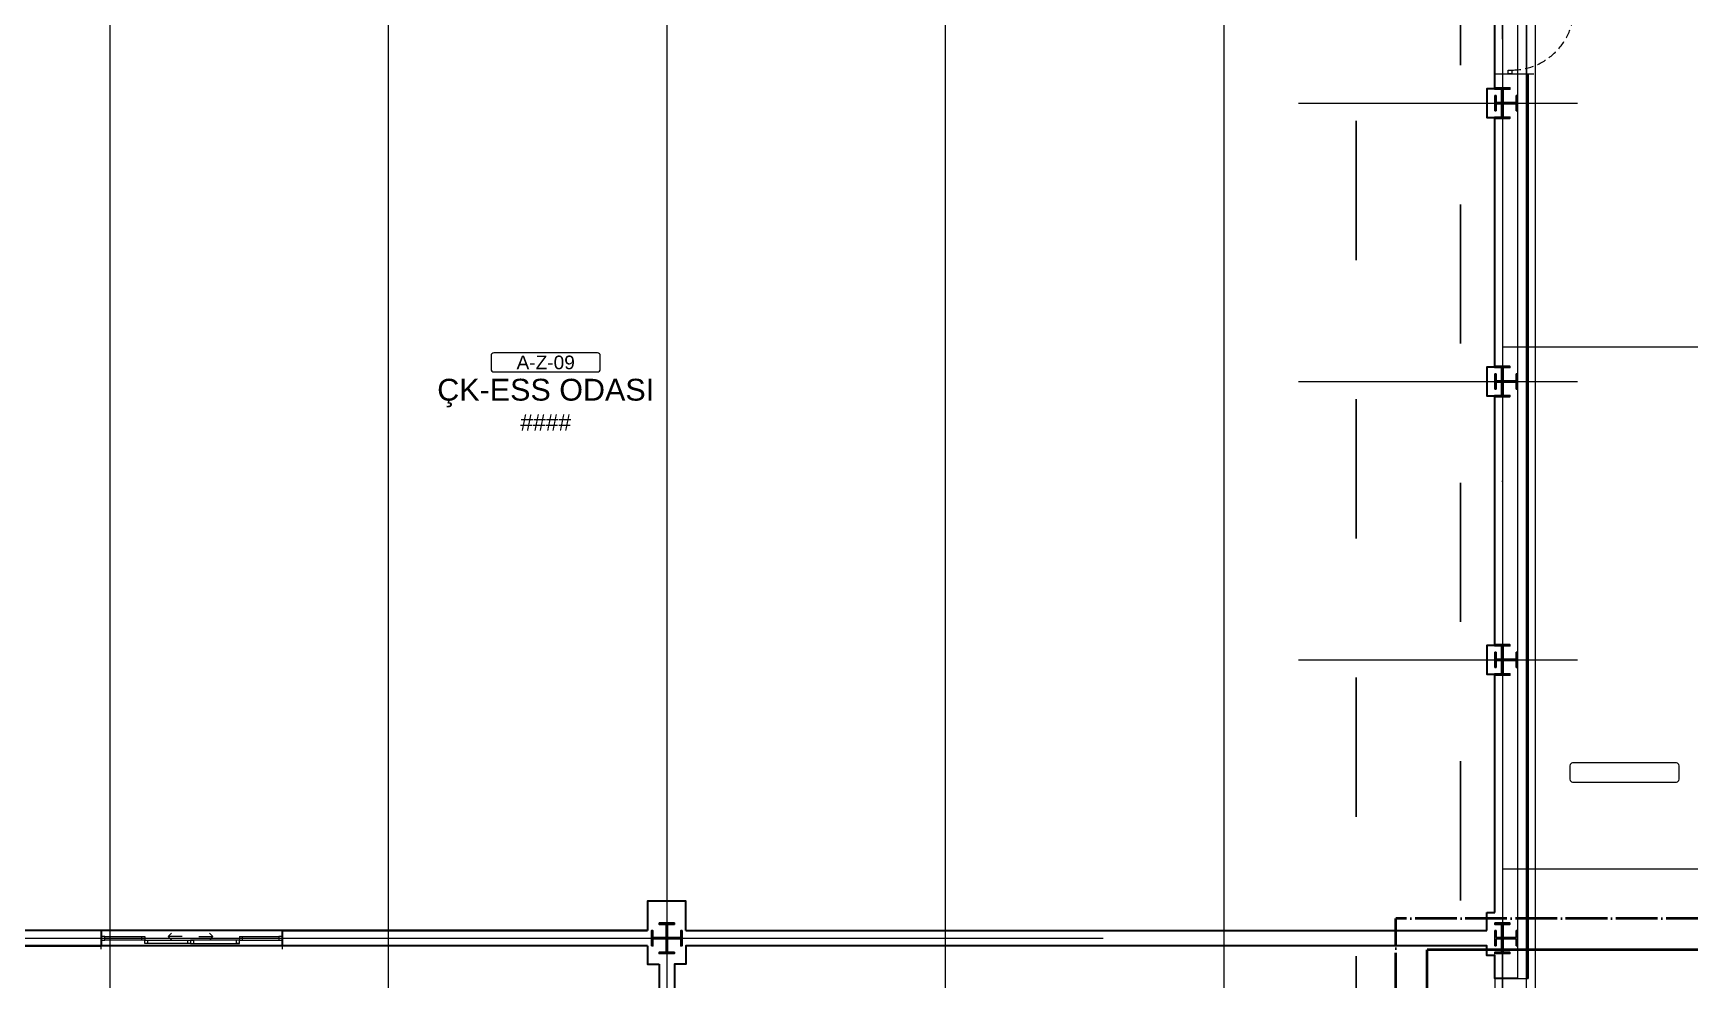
# Model space of a CAD drawing. Header units: centimetres. Extents: x 405464 to 563355, y 50011 to 66875.
# Drawn here: x 514778 to 517158, y 55460 to 56820 of the extents above; entities that cross this region are included whole.
import ezdxf
from ezdxf.enums import TextEntityAlignment as Align

# ---------------------------------------------------------------- set-up
doc = ezdxf.new("R2010")
doc.units = ezdxf.units.CM
for name, pattern in [('DASHDOT', [25.4, 12.7, -6.35, 0, -6.35]), ('DASHED', [4, 2, -2]), ('DASHED2', [9.525, 6.35, -3.175]), ('SOGUKSU1', [72, 60, -6, 0, -6])]:
    doc.linetypes.add(name, pattern=pattern)
doc.layers.get('0').update_dxf_attribs({"lineweight": 9})
doc.layers.add('-MH_Ad', color=1, linetype='Continuous', lineweight=9, true_color=0xff0000)
doc.layers.add('DV_alçıpanel_duvar_yeni', color=1, linetype='Continuous', lineweight=20, true_color=0xff0000)
for name, color, linetype, lineweight in [('0-KRCN-MİMARİ-220526', 8, 'Continuous', 9), ('0-KRCN-SHT-PROSES-BORU', 1, '0-Y_LINE', 40), ('0-KRCN-SHT-SOGUKSU', 141, 'SOGUKSU1', 40), ('A_Aks', 30, 'DASHDOT', 9), ('A_Arka', 8, 'Continuous', 9), ('A_celik', 1, 'Continuous', 25), ('A_Duvar-alçiplak', 3, 'Continuous', 30), ('A_Kaplama', 191, 'Continuous', 20), ('A_Pencere Doğrama-Ex', 140, 'Continuous', 15), ('D_Aluminyum', 140, 'Continuous', 18), ('DV_akustik', 31, 'Continuous', 13), ('M00_Mahal_No$0$MH_Alan', 51, 'Continuous', 9), ('MH_Alan', 51, 'Continuous', 9)]:
    doc.layers.add(name, color=color, linetype=linetype, lineweight=lineweight)
doc.layers.add('_statik', color=2, linetype='Continuous')
doc.styles.add('BORU', font='AGENCYR.TTF')
doc.styles.add('M00_Mahal_No$0$Kalin01', font='swissk.ttf')
doc.styles.add('M00_Mahal_No$0$Normal', font='swiss.ttf')
doc.styles.add('MAHAL', font='swissc.ttf')
doc.linetypes.add('0-Y_LINE', pattern='A,100,-0.5,["Y",BORU,S=9,R=0,X=0,Y=-4.5],-5', length=105.5)

# ---------------------------------------------------------------- blocks, each defined once
blk = doc.blocks.new('1_etap')
at = {"color": 8}
blk.add_line((-11, 4442), (45, 4442), dxfattribs=at)
blk.add_line((-11, 4442), (45, 4442), dxfattribs=at)
at = {"color": 8, "linetype": 'ByBlock', "lineweight": -2}
blk.add_lwpolyline([(97, 3448), (97, 3428.4, 0.414214), (100.9, 3424.5), (249.9, 3424.5, 0.414214), (253.8, 3428.4), (253.8, 3448, 0.414214), (249.9, 3451.9), (100.9, 3451.9, 0.414214)], format="xyb", close=True, dxfattribs=at)
at = {"layer": 'A_Aks', "color": 8, "ltscale": 100}
for p, q in [((0, -588.1), (0, 5067)), ((0, 4050), (1911.9, 4050)), ((0, 4050), (1911.9, 4050)), ((0, 3300), (1911.9, 3300)), ((0, 3300), (1911.9, 3300))]:
    blk.add_line(p, q, dxfattribs=at)
at = {"layer": 'A_Kaplama', "color": 8}
for p, q in [((34.5, 4834.5), (34.5, 3142)), ((34.5, 4834.5), (34.5, 3142)), ((22, 4822), (22, 3142)), ((22, 4822), (22, 3142)), ((22, 4442), (22, 3142)), ((34.5, 4442), (34.5, 3142))]:
    blk.add_line(p, q, dxfattribs=at)
at = {"layer": 'D_Aluminyum', "color": 8}
for p, q in [((8.2, 4442), (8.2, 4447.5)), ((8.2, 4447.5), (13.7, 4447.5)), ((13.7, 4442), (8.2, 4442)), ((13.7, 4447.5), (13.7, 4442))]:
    blk.add_line(p, q, dxfattribs=at)
at = {"layer": 'D_Aluminyum', "color": 8, "linetype": 'DASHED2', "ltscale": 2}
blk.add_arc((13.7, 4536.5), 89, 270, 356.4637, dxfattribs=at)
at = {"layer": 'DV_alçıpanel_duvar_yeni', "color": 8}
for p, q in [((34.5, 4442), (34.5, 3142)), ((34.5, 4442), (37, 4442)), ((35.7, 4442), (35.7, 3142)), ((37, 4442), (37, 3142)), ((34.5, 3142), (37, 3142))]:
    blk.add_line(p, q, dxfattribs=at)
at = {"color": 8, "linetype": 'ByBlock', "lineweight": -2}
for tag, height, style, p in [('MAHALNO', 15.7, 'M00_Mahal_No$0$Kalin01', (-1403.5, 5183, -22.7)), ('MAHALADI', 25.1, 'M00_Mahal_No$0$Normal', (-1403.5, 5151.6, -22.7)), ('MAHALADI', 15.7, 'M00_Mahal_No$0$Normal', (-1049.8, 5018.6)), ('MAHALNO', 9.8, 'M00_Mahal_No$0$Kalin01', (-1049.8, 5038.2)), ('MAHALNO', 19.6, 'M00_Mahal_No$0$Kalin01', (585.2, 4515.9)), ('MAHALADI', 31.4, 'M00_Mahal_No$0$Normal', (585.2, 4476.7)), ('MAHALNO', 19.6, 'M00_Mahal_No$0$Kalin01', (543.6, 3917.9)), ('MAHALADI', 31.4, 'M00_Mahal_No$0$Normal', (543.6, 3878.7)), ('MAHALNO', 19.6, 'M00_Mahal_No$0$Kalin01', (175.4, 3438.2)), ('MAHALADI', 31.4, 'M00_Mahal_No$0$Normal', (175.4, 3399)), ('MAHALNO', 15.7, 'M00_Mahal_No$0$Kalin01', (662.5, 3278.7)), ('MAHALADI', 25.1, 'M00_Mahal_No$0$Normal', (662.5, 3247.3)), ('MAHALNO', 9.8, 'M00_Mahal_No$0$Kalin01', (928.4, 2524.9)), ('MAHALADI', 15.7, 'M00_Mahal_No$0$Normal', (928.4, 2505.3)), ('MAHALNO', 19.6, 'M00_Mahal_No$0$Kalin01', (683, 1295.9)), ('MAHALADI', 31.4, 'M00_Mahal_No$0$Normal', (683, 1256.7))]:
    blk.add_attdef(tag, text='', height=height, dxfattribs=dict(at, style=style)).set_placement(p, align=Align.MIDDLE_CENTER)
at = {"layer": 'A_Pencere Doğrama-Ex', "color": 8, "style": 'MAHAL'}
for p in [(163.4, 4608.5), (585.7, 4362.5), (584.1, 3781.1), (404.7, 3207), (477.6, 2356.8), (647.1, 1093.3), (160.8, 91.1)]:
    blk.add_attdef('KOT', p, '', height=10, dxfattribs=at)
at = {"layer": 'M00_Mahal_No$0$MH_Alan', "color": 8, "style": 'M00_Mahal_No$0$Normal'}
for height, p in [(25.1, (-1403.5, 5114, -22.7)), (15.7, (-1049.8, 4995.1)), (31.4, (585.2, 4429.6)), (31.4, (543.6, 3831.7)), (31.4, (175.4, 3351.9)), (25.1, (662.5, 3209.7)), (15.7, (928.4, 2481.8)), (31.4, (683, 1209.6))]:
    blk.add_attdef('ALAN', text='', height=height, dxfattribs=at).set_placement(p, align=Align.MIDDLE_CENTER)
blk = doc.blocks.new('a_aks')
at = {"layer": 'A_Aks', "color": 8, "ltscale": 200}
for p, q in [((10530, 5308), (10530, -831.1)), ((10930, 5308), (10930, -831.1)), ((11330, 5308), (11330, -831.1)), ((11730, 5308), (11730, -831.1)), ((12130, 5308), (12130, -831.1)), ((12530, 5308), (12530, -831.1)), ((12237.1, 4457), (12637.8, 4457)), ((12237.1, 4057), (12637.8, 4057)), ((12237.1, 3657), (12637.8, 3657)), ((-743.4, 3257), (12633.6, 3257))]:
    blk.add_line(p, q, dxfattribs=at)
blk = doc.blocks.new('mimari_yeni_durum')
at = {"layer": 'A_Arka', "color": 8}
blk.add_line((12577, 4907.5), (12577, 2958.4), dxfattribs=at)
at = {"layer": 'A_celik', "color": 8}
for p, q in [((12519, 4446), (12519, 4468)), ((12519, 4468), (12521, 4468)), ((12519, 4446), (12519, 4468)), ((12519, 4468), (12521, 4468)), ((12521, 4468), (12521, 4458)), ((12521, 4468), (12521, 4458)), ((12521, 4458), (12550, 4458)), ((12521, 4458), (12550, 4458)), ((12550, 4456), (12521, 4456)), ((12521, 4456), (12521, 4446)), ((12550, 4456), (12521, 4456)), ((12521, 4456), (12521, 4446)), ((12550, 4458), (12550, 4468)), ((12550, 4468), (12552, 4468)), ((12550, 4458), (12550, 4468)), ((12550, 4468), (12552, 4468)), ((12550, 4446), (12550, 4456)), ((12550, 4446), (12550, 4456)), ((12552, 4468), (12552, 4446)), ((12552, 4468), (12552, 4446)), ((12521, 4446), (12519, 4446)), ((12521, 4446), (12519, 4446)), ((12552, 4446), (12550, 4446)), ((12552, 4446), (12550, 4446)), ((12519, 4046), (12519, 4068)), ((12519, 4068), (12521, 4068)), ((12519, 4046), (12519, 4068)), ((12519, 4068), (12521, 4068)), ((12521, 4046), (12519, 4046)), ((12521, 4046), (12519, 4046)), ((12521, 4068), (12521, 4058)), ((12521, 4068), (12521, 4058)), ((12521, 4058), (12550, 4058)), ((12521, 4058), (12550, 4058)), ((12550, 4056), (12521, 4056)), ((12521, 4056), (12521, 4046)), ((12550, 4056), (12521, 4056)), ((12521, 4056), (12521, 4046)), ((12550, 4058), (12550, 4068)), ((12550, 4068), (12552, 4068)), ((12550, 4058), (12550, 4068)), ((12550, 4068), (12552, 4068)), ((12550, 4046), (12550, 4056)), ((12550, 4046), (12550, 4056)), ((12552, 4046), (12550, 4046)), ((12552, 4046), (12550, 4046)), ((12552, 4068), (12552, 4046)), ((12552, 4068), (12552, 4046)), ((12519, 3646), (12519, 3668)), ((12519, 3668), (12521, 3668)), ((12519, 3646), (12519, 3668)), ((12519, 3668), (12521, 3668)), ((12521, 3668), (12521, 3658)), ((12521, 3668), (12521, 3658)), ((12550, 3658), (12550, 3668)), ((12550, 3668), (12552, 3668)), ((12550, 3658), (12550, 3668)), ((12550, 3668), (12552, 3668)), ((12552, 3668), (12552, 3646)), ((12552, 3668), (12552, 3646)), ((12521, 3646), (12519, 3646)), ((12521, 3646), (12519, 3646)), ((12521, 3658), (12550, 3658)), ((12521, 3658), (12550, 3658)), ((12550, 3656), (12521, 3656)), ((12521, 3656), (12521, 3646)), ((12550, 3656), (12521, 3656)), ((12521, 3656), (12521, 3646)), ((12550, 3646), (12550, 3656)), ((12550, 3646), (12550, 3656)), ((12552, 3646), (12550, 3646)), ((12552, 3646), (12550, 3646)), ((12519, 3246), (12519, 3268)), ((12519, 3268), (12521, 3268)), ((12519, 3246), (12519, 3268)), ((12519, 3268), (12521, 3268)), ((12521, 3268), (12521, 3258)), ((12521, 3268), (12521, 3258)), ((12550, 3258), (12550, 3268)), ((12550, 3268), (12552, 3268)), ((12550, 3258), (12550, 3268)), ((12550, 3268), (12552, 3268)), ((12552, 3268), (12552, 3246)), ((12552, 3268), (12552, 3246)), ((12521, 3246), (12519, 3246)), ((12521, 3246), (12519, 3246)), ((12521, 3258), (12550, 3258)), ((12521, 3258), (12550, 3258)), ((12550, 3256), (12521, 3256)), ((12521, 3256), (12521, 3246)), ((12550, 3256), (12521, 3256)), ((12521, 3256), (12521, 3246)), ((12550, 3246), (12550, 3256)), ((12550, 3246), (12550, 3256)), ((12552, 3246), (12550, 3246)), ((12552, 3246), (12550, 3246))]:
    blk.add_line(p, q, dxfattribs=at)
for points in [[(12519, 4479), (12541, 4479), (12541, 4477), (12531, 4477), (12531, 4437), (12541, 4437), (12541, 4435), (12519, 4435), (12519, 4437), (12529, 4437), (12529, 4477), (12519, 4477), (12519, 4479)], [(12519, 4479), (12541, 4479), (12541, 4477), (12531, 4477), (12531, 4437), (12541, 4437), (12541, 4435), (12519, 4435), (12519, 4437), (12529, 4437), (12529, 4477), (12519, 4477), (12519, 4479)], [(12519, 4079), (12541, 4079), (12541, 4077), (12531, 4077), (12531, 4037), (12541, 4037), (12541, 4035), (12519, 4035), (12519, 4037), (12529, 4037), (12529, 4077), (12519, 4077), (12519, 4079)], [(12519, 4079), (12541, 4079), (12541, 4077), (12531, 4077), (12531, 4037), (12541, 4037), (12541, 4035), (12519, 4035), (12519, 4037), (12529, 4037), (12529, 4077), (12519, 4077), (12519, 4079)], [(12519, 3679), (12541, 3679), (12541, 3677), (12531, 3677), (12531, 3637), (12541, 3637), (12541, 3635), (12519, 3635), (12519, 3637), (12529, 3637), (12529, 3677), (12519, 3677), (12519, 3679)], [(12519, 3679), (12541, 3679), (12541, 3677), (12531, 3677), (12531, 3637), (12541, 3637), (12541, 3635), (12519, 3635), (12519, 3637), (12529, 3637), (12529, 3677), (12519, 3677), (12519, 3679)], [(11308, 3246), (11308, 3268), (11310, 3268), (11310, 3258), (11350, 3258), (11350, 3268), (11352, 3268), (11352, 3246), (11350, 3246), (11350, 3256), (11310, 3256), (11310, 3246), (11308, 3246)], [(11308, 3246), (11308, 3268), (11310, 3268), (11310, 3258), (11350, 3258), (11350, 3268), (11352, 3268), (11352, 3246), (11350, 3246), (11350, 3256), (11310, 3256), (11310, 3246), (11308, 3246)], [(11319, 3279), (11341, 3279), (11341, 3277), (11331, 3277), (11331, 3237), (11341, 3237), (11341, 3235), (11319, 3235), (11319, 3237), (11329, 3237), (11329, 3277), (11319, 3277), (11319, 3279)], [(11319, 3279), (11341, 3279), (11341, 3277), (11331, 3277), (11331, 3237), (11341, 3237), (11341, 3235), (11319, 3235), (11319, 3237), (11329, 3237), (11329, 3277), (11319, 3277), (11319, 3279)], [(12519, 3279), (12541, 3279), (12541, 3277), (12531, 3277), (12531, 3237), (12541, 3237), (12541, 3235), (12519, 3235), (12519, 3237), (12529, 3237), (12529, 3277), (12519, 3277), (12519, 3279)], [(12519, 3279), (12541, 3279), (12541, 3277), (12531, 3277), (12531, 3237), (12541, 3237), (12541, 3235), (12519, 3235), (12519, 3237), (12529, 3237), (12529, 3277), (12519, 3277), (12519, 3279)]]:
    blk.add_lwpolyline(points, dxfattribs=at)
at = {"layer": 'A_Duvar-alçiplak', "color": 8}
for p, q in [((12519, 4478.2), (12519, 4826)), ((12519, 4478.2), (12519, 4826)), ((12519, 4078.2), (12519, 4435.8)), ((12519, 4078.2), (12519, 4435.8)), ((12519, 3678.2), (12519, 4035.8)), ((12519, 3678.2), (12519, 4035.8)), ((12519, 3294), (12519, 3635.8)), ((12519, 3294), (12519, 3635.8)), ((12507.5, 3268), (12507.5, 3294)), ((12507.5, 3294), (12519, 3294)), ((12507.5, 3268), (12507.5, 3294)), ((12507.5, 3294), (12519, 3294)), ((10517.8, 3268), (10157.5, 3268)), ((11302.5, 3268), (10157.5, 3268)), ((10517.8, 3267.9), (10517.8, 3245.9)), ((11302.5, 3267.9), (10777.8, 3267.9)), ((10777.8, 3267.9), (10777.8, 3245.9)), ((11357.5, 3268), (12507.5, 3268)), ((11357.5, 3268), (12507.5, 3268)), ((11302.5, 3246), (10157.5, 3246)), ((11302.5, 3246), (10777.8, 3246)), ((11319, 3220), (11319, 2594)), ((11319, 3220), (11319, 2594))]:
    blk.add_line(p, q, dxfattribs=at)
for points in [[(12519, 4435.8), (12508, 4435.8), (12508, 4478.2), (12519, 4478.2)], [(12519, 4435.8), (12508, 4435.8), (12508, 4478.2), (12519, 4478.2)], [(12519, 4035.8), (12508, 4035.8), (12508, 4078.2), (12519, 4078.2)], [(12519, 4035.8), (12508, 4035.8), (12508, 4078.2), (12519, 4078.2)], [(12519, 3635.8), (12508, 3635.8), (12508, 3678.2), (12519, 3678.2)], [(12519, 3635.8), (12508, 3635.8), (12508, 3678.2), (12519, 3678.2)], [(11357.5, 3268), (11357.5, 3310.5), (11302.5, 3310.5), (11302.5, 3268)], [(11357.5, 3268), (11357.5, 3310.5), (11302.5, 3310.5), (11302.5, 3268)], [(10120, 3294), (10102.5, 3294), (10102.5, 3220), (10157.5, 3220), (10157.5, 3246), (10517.8, 3245.9)], [(11302.5, 3246), (11302.5, 3220), (11319, 3220)], [(11302.5, 3246), (11302.5, 3220), (11319, 3220)], [(12552, 3199), (12519, 3199), (12519, 3232), (12507.5, 3232), (12507.5, 3246), (11357.5, 3246), (11357.5, 3220), (11341, 3220), (11341, 2614)], [(12552, 3199), (12519, 3199), (12519, 3232), (12507.5, 3232), (12507.5, 3246), (11357.5, 3246), (11357.5, 3220), (11341, 3220), (11341, 2614)]]:
    blk.add_lwpolyline(points, dxfattribs=at)
at = {"layer": 'A_Kaplama', "color": 8}
blk.add_line((12552, 3199), (12564.5, 3199), dxfattribs=at)
blk.add_line((12552, 3199), (12564.5, 3199), dxfattribs=at)
at = {"layer": 'D_Aluminyum', "color": 8}
for p, q in [((10614, 3259.5), (10618.8, 3264.3)), ((10678.2, 3259.5), (10673.4, 3264.3)), ((10522.8, 3259.4), (10580.2, 3259.4)), ((10580.2, 3254.4), (10522.8, 3254.4)), ((10576.2, 3254.4), (10576.2, 3259.4)), ((10580.2, 3254.4), (10576.2, 3254.4)), ((10580.2, 3259.4), (10580.2, 3254.4)), ((10580.2, 3254.4), (10646.1, 3254.4)), ((10580.2, 3249.4), (10580.2, 3254.4)), ((10580.2, 3254.4), (10584.2, 3254.4)), ((10646.1, 3249.4), (10580.2, 3249.4)), ((10584.2, 3254.4), (10584.2, 3249.4)), ((10634.1, 3259.5), (10614, 3259.5)), ((10614, 3259.5), (10618.6, 3254.9)), ((10642.1, 3249.4), (10642.1, 3254.4)), ((10646.1, 3249.4), (10642.1, 3249.4)), ((10646.1, 3254.4), (10646.1, 3249.4)), ((10716.2, 3254.4), (10646.1, 3254.4)), ((10646.1, 3254.4), (10646.1, 3249.4)), ((10646.1, 3254.4), (10650.1, 3254.4)), ((10646.1, 3249.4), (10716.2, 3249.4)), ((10650.1, 3254.4), (10650.1, 3249.4)), ((10658.1, 3259.5), (10678.2, 3259.5)), ((10678.2, 3259.5), (10673.6, 3254.9)), ((10712.2, 3249.4), (10712.2, 3254.4)), ((10716.2, 3249.4), (10712.2, 3249.4)), ((10716.2, 3259.4), (10716.2, 3254.4)), ((10716.2, 3259.4), (10772.8, 3259.4)), ((10716.2, 3259.4), (10720.2, 3259.4)), ((10716.2, 3249.4), (10716.2, 3254.4)), ((10716.2, 3254.4), (10772.8, 3254.4)), ((10720.2, 3259.4), (10720.2, 3254.4)), ((10777.8, 3254.4), (10777.8, 3259.4))]:
    blk.add_line(p, q, dxfattribs=at)
for points in [[(10517.8, 3254.4), (10522.8, 3254.4), (10522.8, 3259.4), (10517.8, 3259.4)], [(10772.8, 3254.4), (10777.8, 3254.4), (10777.8, 3259.4), (10772.8, 3259.4)]]:
    blk.add_lwpolyline(points, close=True, dxfattribs=at)
at = {"layer": 'DV_akustik', "color": 8}
for points in [[(10517.8, 3241.1), (10517.8, 3246.1)], [(10777.8, 3246), (10777.8, 3241.1)]]:
    blk.add_lwpolyline(points, dxfattribs=at)
at = {"layer": 'A_Aks', "color": 8}
blk.add_blockref('a_aks', (0, 0), dxfattribs=at)
blk = doc.blocks.new('M00_Mahal_No$0$MHL')
at = {"color": 0, "linetype": 'ByBlock', "lineweight": -2}
blk.add_lwpolyline([(-100, -5), (-100, -30, 0.414214), (-95, -35), (95, -35, 0.414214), (100, -30), (100, -5, 0.414214), (95, 0), (-95, 0, 0.414214)], format="xyb", close=True, dxfattribs=at)
for tag, height, style, p in [('MAHALNO', 25, 'M00_Mahal_No$0$Kalin01', (0, -17.5)), ('MAHALADI', 40, 'M00_Mahal_No$0$Normal', (0, -67.5))]:
    blk.add_attdef(tag, text='', height=height, dxfattribs=dict(at, style=style)).set_placement(p, align=Align.MIDDLE_CENTER)
at = {"layer": 'M00_Mahal_No$0$MH_Alan', "style": 'M00_Mahal_No$0$Normal'}
blk.add_attdef('ALAN', text='', height=40, dxfattribs=at).set_placement((0, -127.5), align=Align.MIDDLE_CENTER)
blk = doc.blocks.new('A$C17b1b0ad')
at = {"layer": 'MH_Alan', "color": 8}
blk.add_lwpolyline([(10157.5, 3268), (11302.5, 3268), (11302.5, 3310.5), (11357.5, 3310.5), (11357.5, 3268), (12507.5, 3268), (12507.5, 3294), (12519, 3294), (12519, 3635.8), (12508, 3635.8), (12508, 3678.2), (12519, 3678.2), (12519, 4035.8), (12508, 4035.8), (12508, 4078.2), (12519, 4078.2), (12519, 4435.8), (12508, 4435.8), (12508, 4478.2), (12519, 4478.2), (12519, 4826)], dxfattribs=at)
for points in [[(11319, 2614), (10139, 2614), (10139, 3220), (10157.5, 3220), (10157.5, 3246), (11302.5, 3246), (11302.5, 3220), (11319, 3220)], [(11341, 3220), (11357.5, 3220), (11357.5, 3246), (12507.5, 3246), (12507.5, 3232), (12519, 3232), (12519, 2878.2), (12508, 2878.2), (12508, 2835.7), (12519, 2835.7), (12519, 2614), (11341, 2614)]]:
    blk.add_lwpolyline(points, close=True, dxfattribs=at)
at = {"layer": '-MH_Ad', "color": 8}
ref = blk.add_blockref('M00_Mahal_No$0$MHL', (11156.1, 4098.1), dxfattribs=dict(at, xscale=0.7839999999999999, yscale=0.7839999999999999, zscale=0.7839999999999999))
ref.add_attrib('MAHALNO', 'A-Z-09', dxfattribs={"layer": '0', "color": 0, "linetype": 'ByBlock', "lineweight": -2, "height": 19.6, "style": 'M00_Mahal_No$0$Kalin01'}).set_placement((11156.1, 4084.4), align=Align.MIDDLE_CENTER)
ref.add_attrib('MAHALADI', 'ÇK-ESS ODASI', dxfattribs={"layer": '0', "color": 0, "linetype": 'ByBlock', "lineweight": -2, "height": 31.36, "style": 'M00_Mahal_No$0$Normal'}).set_placement((11156.1, 4045.2), align=Align.MIDDLE_CENTER)
ref.add_attrib('ALAN', '####', dxfattribs={"layer": 'M00_Mahal_No$0$MH_Alan', "height": 23.52, "style": 'M00_Mahal_No$0$Normal'}).set_placement((11156.1, 3998.1), align=Align.MIDDLE_CENTER)
blk = doc.blocks.new('statik_temel_kalıp')
at = {"layer": '_statik', "color": 4, "linetype": 'DASHED', "ltscale": 100}
for p, q in [((-60, -4745.5), (-60, -54.5)), ((-210, -4625.5), (-210, -204.5))]:
    blk.add_line(p, q, dxfattribs=at)
blk = doc.blocks.new('A$C9e52caec')
at = {"color": 8}
blk.add_blockref('1_etap', (12530, 57), dxfattribs=at)
at = {"color": 8, "ltscale": 10}
for points in [[(12564.5, 4987), (14220, 4987), (14220, -173), (12564.5, -173)], [(12564.5, 4737), (13970, 4737), (13970, 77), (12564.5, 77)]]:
    blk.add_lwpolyline(points, close=True, dxfattribs=at)
at = {"layer": '-MH_Ad', "color": 8}
blk.add_blockref('A$C17b1b0ad', (0, 0), dxfattribs=at)
at = {"color": 8}
blk.add_blockref('mimari_yeni_durum', (0, 0), dxfattribs=at)
at = {"layer": '_statik'}
blk.add_blockref('statik_temel_kalıp', (12530, 4857), dxfattribs=at)

msp = doc.modelspace()

# ---------------------------------------------------------------- block references
at = {"layer": '0-KRCN-MİMARİ-220526', "rotation": 359.999999999997}
msp.add_blockref('A$C9e52caec', (504358.3, 52262.4, 74), dxfattribs=at)

# ---------------------------------------------------------------- next in the draw order: linework, layer by layer
at = {"layer": '0-KRCN-SHT-PROSES-BORU'}
for p in [(516780.3, 52437.4), (518075.7, 55502.8)]:
    msp.add_line(p, (516780.3, 55502.8), dxfattribs=at)
at = {"layer": '0-KRCN-SHT-SOGUKSU'}
for p in [(516735.3, 52482.4), (518120.7, 55547.8)]:
    msp.add_line(p, (516735.3, 55547.8), dxfattribs=at)

doc.saveas('drawing.dxf')
